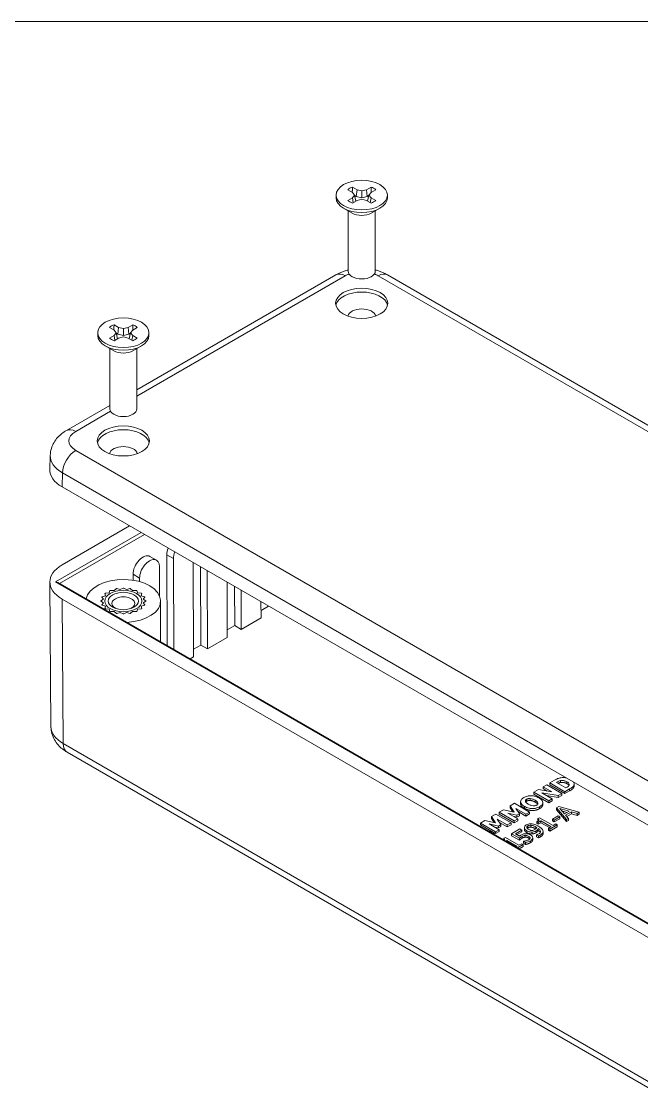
# Model space of a CAD drawing. Header units: millimetres. Extents: x 15 to 432, y 11 to 331.
# Drawn here: x 298.5 to 365, y 215.3 to 330.8 of the extents above; entities that cross this region are included whole.
import ezdxf

# ---------------------------------------------------------------- set-up
doc = ezdxf.new("R2010")
doc.units = ezdxf.units.MM
doc.header["$LTSCALE"] = 1.6
doc.layers.get('0').update_dxf_attribs({"lineweight": 25})
for name, color, linetype, lineweight in [('Sketch Geometry (ANSI)', 7, 'Continuous', 9), ('Symbol (ANSI)', 7, 'Continuous', 9), ('Visible (ANSI)', 7, 'Continuous', 9), ('Visible Narrow (ANSI)', 7, 'Continuous', 9)]:
    doc.layers.add(name, color=color, linetype=linetype, lineweight=lineweight)
doc.styles.add('Note Text (ANSI)', font='arial.ttf')
doc.styles.add('Text Style20', font='arial.ttf')

# ---------------------------------------------------------------- blocks, each defined once
blk = doc.blocks.new('Title Blocks HAMMOND')
at = {"layer": 'Sketch Geometry (ANSI)'}
blk.add_line((269.997, 206.727), (9.353, 206.727), dxfattribs=at)
at = {"layer": 'Symbol (ANSI)'}
for tag, p, height, style in [('<TITLE>_001', (231.514, 16.349), 5, 'Text Style20'), ('REV:_DD.MM.YYYY_001', (248.641, 6.925), 2, 'Note Text (ANSI)')]:
    blk.add_attdef(tag, p, '', height=height, dxfattribs=dict(at, style=style))

msp = doc.modelspace()

# ---------------------------------------------------------------- linework, layer by layer
at = {"layer": 'Visible (ANSI)'}
for p, q in [((332.235, 312.145), (332.235, 311.859)), ((333.984, 312.437), (333.489, 312.723)), ((333.984, 313.008), (334.479, 312.723)), ((334.207, 312.145), (333.984, 312.437)), ((333.984, 311.852), (334.207, 312.145)), ((334.207, 312.145), (334.359, 311.498)), ((334.216, 312.106), (334.398, 312.001)), ((334.479, 312.723), (334.398, 312.001)), ((334.398, 312.001), (334.985, 311.852)), ((334.479, 312.723), (334.985, 312.594)), ((334.985, 312.594), (335.491, 312.723)), ((334.985, 312.594), (334.985, 311.852)), ((334.985, 311.852), (335.572, 312.001)), ((335.491, 312.723), (335.986, 313.008)), ((335.491, 312.723), (335.572, 312.001)), ((335.572, 312.001), (335.753, 312.106)), ((335.762, 312.145), (335.61, 311.498)), ((335.986, 312.437), (335.762, 312.145)), ((335.762, 312.145), (335.986, 311.852)), ((336.481, 312.723), (335.986, 312.437)), ((337.735, 312.145), (337.735, 311.859)), ((333.489, 311.567), (333.984, 311.852)), ((333.984, 311.852), (334.072, 311.332)), ((334.479, 311.567), (333.984, 311.281)), ((334.985, 311.696), (334.479, 311.567)), ((335.491, 311.567), (334.985, 311.696)), ((335.986, 311.281), (335.491, 311.567)), ((335.986, 311.852), (335.898, 311.332)), ((335.986, 311.852), (336.481, 311.567)), ((333.956, 310.208), (333.04, 310.736)), ((333.53, 310.454), (333.53, 303.98)), ((336.014, 310.208), (336.929, 310.736)), ((336.44, 310.454), (336.44, 303.98)), ((310.842, 291.242), (332.217, 303.582)), ((337.752, 303.582), (394.482, 270.829)), ((308.386, 298.23), (308.881, 297.944)), ((309.893, 297.944), (310.388, 298.23)), ((306.637, 297.366), (306.637, 297.08)), ((308.386, 297.658), (307.891, 297.944)), ((307.891, 296.788), (308.386, 297.074)), ((308.61, 297.366), (308.386, 297.658)), ((308.386, 297.074), (308.61, 297.366)), ((308.386, 297.074), (308.474, 296.553)), ((308.61, 297.366), (308.762, 296.719)), ((308.619, 297.327), (308.8, 297.222)), ((308.881, 297.944), (308.8, 297.222)), ((308.8, 297.222), (309.387, 297.073)), ((308.881, 297.944), (309.387, 297.815)), ((309.387, 296.917), (308.881, 296.788)), ((309.387, 297.815), (309.893, 297.944)), ((309.387, 297.815), (309.387, 297.073)), ((309.387, 297.073), (309.975, 297.222)), ((309.893, 296.788), (309.387, 296.917)), ((309.893, 297.944), (309.975, 297.222)), ((309.975, 297.222), (310.156, 297.327)), ((310.165, 297.366), (310.013, 296.719)), ((310.388, 297.658), (310.165, 297.366)), ((310.165, 297.366), (310.388, 297.074)), ((310.388, 297.074), (310.3, 296.553)), ((310.883, 297.944), (310.388, 297.658)), ((310.388, 297.074), (310.883, 296.788)), ((312.137, 297.366), (312.137, 297.08)), ((308.359, 295.429), (307.443, 295.958)), ((308.881, 296.788), (308.386, 296.502)), ((310.388, 296.502), (309.893, 296.788)), ((310.416, 295.429), (311.332, 295.958)), ((307.932, 295.675), (307.932, 289.201)), ((310.842, 295.675), (310.842, 289.201)), ((303.27, 286.87), (307.932, 289.562)), ((301.494, 282.693), (301.539, 284.203)), ((302.811, 280.811), (367.159, 243.66)), ((302.811, 272.442), (310.059, 276.626)), ((312.94, 272.943), (312.233, 273.348)), ((314.088, 263.771), (314.051, 273.526)), ((314.758, 273.121), (314.795, 263.363)), ((316.924, 262.559), (316.886, 272.685)), ((313.267, 269.125), (313.255, 272.253)), ((317.719, 263.835), (317.688, 272.222)), ((318.395, 271.813), (318.426, 263.426)), ((301.493, 270.593), (301.611, 255.07)), ((370.34, 231.294), (302.356, 270.545)), ((310.429, 270.793), (310.427, 271.433)), ((311.134, 271.029), (311.135, 270.641)), ((320.548, 264.651), (320.525, 270.583)), ((307.416, 269.366), (307.464, 269.129)), ((307.861, 269.445), (307.455, 269.398)), ((307.942, 269.679), (307.861, 269.445)), ((308.407, 269.674), (307.997, 269.702)), ((308.61, 269.882), (308.407, 269.674)), ((309.05, 269.794), (308.674, 269.894)), ((309.354, 269.956), (309.05, 269.794)), ((309.725, 269.794), (309.421, 269.956)), ((310.101, 269.894), (309.725, 269.794)), ((310.368, 269.674), (310.165, 269.882)), ((310.778, 269.702), (310.368, 269.674)), ((310.914, 269.445), (310.833, 269.679)), ((311.319, 269.398), (310.914, 269.445)), ((311.311, 269.129), (311.359, 269.366)), ((321.343, 265.927), (321.327, 270.12)), ((322.034, 269.712), (322.05, 265.519)), ((367.158, 231.617), (302.811, 268.767)), ((307.255, 268.758), (306.975, 268.583)), ((306.975, 268.544), (307.255, 268.368)), ((307.082, 268.975), (307.255, 268.758)), ((307.255, 268.368), (307.082, 268.151)), ((307.464, 269.129), (307.103, 269.012)), ((307.103, 268.114), (307.464, 267.997)), ((311.672, 269.012), (311.311, 269.129)), ((311.311, 267.997), (311.672, 268.114)), ((311.52, 268.758), (311.693, 268.975)), ((311.8, 268.583), (311.52, 268.758)), ((311.52, 268.368), (311.8, 268.544)), ((311.693, 268.151), (311.52, 268.368)), ((313.387, 268.563), (313.387, 264.176)), ((324.172, 266.743), (324.165, 268.482)), ((307.464, 267.997), (307.416, 267.76)), ((307.455, 267.729), (307.861, 267.682)), ((307.861, 267.682), (307.942, 267.448)), ((307.997, 267.425), (308.407, 267.453)), ((308.407, 267.453), (308.61, 267.245)), ((308.674, 267.232), (309.05, 267.332)), ((309.05, 267.332), (309.354, 267.17)), ((309.421, 267.17), (309.725, 267.332)), ((309.725, 267.332), (310.101, 267.232)), ((310.165, 267.245), (310.368, 267.453)), ((310.368, 267.453), (310.778, 267.425)), ((310.833, 267.448), (310.914, 267.682)), ((310.914, 267.682), (311.319, 267.729)), ((311.359, 267.76), (311.311, 267.997)), ((324.967, 268.019), (324.168, 267.558)), ((321.343, 265.927), (320.545, 265.466)), ((322.05, 265.519), (321.343, 265.927)), ((324.172, 266.743), (322.05, 265.519)), ((320.548, 264.651), (318.426, 263.426)), ((317.719, 263.835), (316.921, 263.374)), ((318.426, 263.426), (317.719, 263.835)), ((316.924, 262.559), (316.556, 262.346)), ((303.343, 252.338), (367.572, 215.256)), ((354.843, 248.833), (354.47, 248.618)), ((354.47, 248.618), (355.402, 248.08)), ((354.47, 248.414), (354.47, 248.618)), ((354.908, 248.161), (354.47, 248.414)), ((356.469, 247.894), (354.843, 248.833)), ((355.677, 249.315), (355.174, 249.024)), ((355.174, 249.024), (356.8, 248.085)), ((355.174, 248.82), (355.174, 249.024)), ((356.8, 247.881), (355.174, 248.82)), ((355.886, 249.085), (355.893, 249.089)), ((356.904, 248.497), (355.886, 249.085)), ((356.339, 249.08), (356.339, 249.284)), ((356.912, 248.501), (356.904, 248.497)), ((357.794, 248.711), (357.794, 248.915)), ((353.073, 247.147), (353.073, 247.352)), ((353.951, 248.318), (353.45, 248.029)), ((353.45, 248.029), (355.076, 247.09)), ((353.45, 247.825), (353.45, 248.029)), ((355.076, 246.886), (353.45, 247.825)), ((355.402, 248.08), (353.951, 248.318)), ((354.316, 247.96), (356.077, 247.667)), ((355.449, 247.305), (354.316, 247.96)), ((356.077, 247.463), (354.812, 247.673)), ((355.076, 247.09), (355.449, 247.305)), ((355.449, 247.101), (355.449, 247.305)), ((356.077, 247.667), (356.469, 247.894)), ((356.469, 247.69), (356.077, 247.463)), ((356.077, 247.463), (356.077, 247.667)), ((356.469, 247.69), (356.469, 247.894)), ((356.8, 248.085), (357.309, 248.379)), ((357.309, 248.175), (356.8, 247.881)), ((356.8, 247.881), (356.8, 248.085)), ((350.2, 246.152), (349.729, 245.881)), ((351.364, 245.897), (350.2, 246.152)), ((351.39, 246.839), (350.92, 246.568)), ((350.92, 246.568), (351.364, 245.897)), ((350.92, 246.364), (350.92, 246.568)), ((351.205, 245.932), (350.92, 246.364)), ((353.016, 245.9), (351.39, 246.839)), ((351.532, 246.289), (352.61, 245.666)), ((351.933, 245.716), (351.532, 246.289)), ((352.035, 246.809), (352.035, 247.013)), ((354.432, 246.715), (354.432, 246.919)), ((355.449, 247.101), (355.076, 246.886)), ((355.076, 246.886), (355.076, 247.09)), ((356.157, 246.5), (355.891, 246.346)), ((355.891, 246.346), (356.969, 245.091)), ((355.891, 246.142), (355.891, 246.346)), ((356.969, 244.887), (355.891, 246.142)), ((358.332, 245.877), (356.157, 246.5)), ((356.756, 245.705), (356.24, 246.292)), ((356.24, 246.292), (357.258, 245.995)), ((348.202, 244.999), (347.731, 244.727)), ((349.366, 244.744), (348.202, 244.999)), ((349.392, 245.686), (348.922, 245.414)), ((348.922, 245.414), (349.366, 244.744)), ((348.922, 245.21), (348.922, 245.414)), ((349.207, 244.779), (348.922, 245.21)), ((351.018, 244.747), (349.392, 245.686)), ((349.534, 245.135), (350.612, 244.513)), ((349.935, 244.563), (349.534, 245.135)), ((349.729, 245.881), (351.356, 244.942)), ((349.729, 245.677), (349.729, 245.881)), ((351.356, 244.738), (349.729, 245.677)), ((351.741, 245.164), (350.663, 245.786)), ((350.663, 245.786), (351.654, 245.555)), ((351.654, 245.351), (351.256, 245.444)), ((351.356, 244.942), (351.741, 245.164)), ((351.741, 244.96), (351.356, 244.738)), ((351.356, 244.738), (351.356, 244.942)), ((351.654, 245.555), (351.933, 245.716)), ((351.654, 245.351), (351.654, 245.555)), ((351.933, 245.512), (351.654, 245.351)), ((351.741, 244.96), (351.741, 245.164)), ((352.61, 245.462), (351.772, 245.946)), ((351.933, 245.512), (351.933, 245.716)), ((352.61, 245.666), (353.016, 245.9)), ((353.016, 245.696), (352.61, 245.462)), ((352.61, 245.462), (352.61, 245.666)), ((353.016, 245.696), (353.016, 245.9)), ((354.067, 245.299), (353.898, 245.202)), ((353.898, 244.998), (353.898, 245.202)), ((353.938, 244.791), (354.233, 244.961)), ((355.533, 244.453), (354.067, 245.299)), ((354.233, 244.961), (355.323, 244.332)), ((354.233, 244.757), (354.233, 244.961)), ((356.072, 245.508), (355.456, 245.153)), ((355.456, 245.153), (355.654, 245.039)), ((355.456, 244.949), (355.456, 245.153)), ((355.654, 244.835), (355.456, 244.949)), ((355.654, 245.039), (356.269, 245.394)), ((356.269, 245.19), (355.654, 244.835)), ((355.654, 244.835), (355.654, 245.039)), ((356.269, 245.394), (356.072, 245.508)), ((356.269, 245.19), (356.269, 245.394)), ((357.023, 245.86), (356.481, 246.018)), ((357.258, 245.995), (356.756, 245.705)), ((356.881, 245.565), (357.502, 245.923)), ((357.188, 245.217), (356.881, 245.565)), ((356.969, 245.091), (357.188, 245.217)), ((356.969, 244.887), (356.969, 245.091)), ((357.188, 245.013), (356.969, 244.887)), ((357.502, 245.719), (357, 245.43)), ((357.188, 245.013), (357.188, 245.217)), ((357.502, 245.923), (358.104, 245.746)), ((357.502, 245.719), (357.502, 245.923)), ((358.104, 245.542), (357.502, 245.719)), ((358.104, 245.746), (358.332, 245.877)), ((358.104, 245.542), (358.104, 245.746)), ((358.332, 245.673), (358.104, 245.542)), ((358.332, 245.673), (358.332, 245.877)), ((347.731, 244.727), (349.358, 243.788)), ((347.731, 244.523), (347.731, 244.727)), ((349.138, 243.711), (347.731, 244.523)), ((349.196, 243.695), (348.535, 243.883)), ((349.743, 244.01), (348.665, 244.633)), ((348.665, 244.633), (349.656, 244.401)), ((349.656, 244.197), (349.258, 244.29)), ((349.358, 243.788), (349.743, 244.01)), ((349.743, 243.806), (349.358, 243.584)), ((349.358, 243.584), (349.358, 243.788)), ((349.656, 244.401), (349.935, 244.563)), ((349.656, 244.197), (349.656, 244.401)), ((349.935, 244.359), (349.656, 244.197)), ((349.743, 243.806), (349.743, 244.01)), ((350.612, 244.308), (349.774, 244.792)), ((349.935, 244.359), (349.935, 244.563)), ((350.612, 244.513), (351.018, 244.747)), ((351.018, 244.543), (350.612, 244.308)), ((350.612, 244.308), (350.612, 244.513)), ((351.018, 244.543), (351.018, 244.747)), ((351.976, 244.085), (351.083, 243.57)), ((351.484, 243.581), (352.167, 243.975)), ((352.167, 243.771), (351.661, 243.479)), ((352.167, 243.975), (351.976, 244.085)), ((352.167, 243.771), (352.167, 243.975)), ((352.447, 244.029), (352.447, 244.233)), ((352.447, 244.015), (352.447, 244.219)), ((353.131, 244.275), (353.131, 244.479)), ((353.676, 244.093), (353.676, 244.093)), ((353.789, 244.877), (353.938, 244.791)), ((353.789, 244.673), (353.789, 244.877)), ((353.938, 244.587), (353.789, 244.673)), ((353.93, 243.94), (353.93, 244.144)), ((353.938, 244.587), (353.938, 244.791)), ((354.233, 244.757), (353.938, 244.587)), ((355.146, 244.23), (354.233, 244.757)), ((354.459, 243.61), (354.459, 243.814)), ((355.323, 244.332), (355.028, 244.162)), ((355.028, 244.162), (355.194, 244.066)), ((355.028, 243.957), (355.028, 244.162)), ((355.194, 243.862), (355.028, 243.957)), ((355.194, 244.066), (355.987, 244.524)), ((355.987, 244.32), (355.194, 243.862)), ((355.194, 243.862), (355.194, 244.066)), ((355.821, 244.62), (355.533, 244.453)), ((355.987, 244.524), (355.821, 244.62)), ((355.987, 244.32), (355.987, 244.524)), ((349.029, 243.598), (349.196, 243.695)), ((349.196, 243.502), (349.196, 243.695)), ((349.358, 243.584), (349.196, 243.678)), ((350.406, 243.185), (350.237, 243.088)), ((350.237, 242.9), (350.237, 243.088)), ((351.871, 242.339), (350.406, 243.185)), ((350.45, 242.777), (350.572, 242.847)), ((350.572, 242.847), (351.662, 242.218)), ((350.572, 242.707), (350.572, 242.847)), ((351.083, 243.57), (351.921, 243.086)), ((351.083, 243.366), (351.083, 243.57)), ((351.921, 242.882), (351.083, 243.366)), ((351.918, 243.331), (351.484, 243.581)), ((351.921, 242.882), (351.921, 243.086)), ((352.37, 242.768), (352.354, 242.759)), ((352.354, 242.759), (352.584, 242.626)), ((352.354, 242.555), (352.354, 242.759)), ((352.545, 243.201), (352.545, 243.405)), ((352.584, 242.422), (352.584, 242.626)), ((353.054, 243.09), (353.054, 243.122)), ((353.295, 243.553), (353.295, 243.758)), ((353.343, 242.924), (353.343, 243.128)), ((353.752, 243.465), (353.742, 243.458)), ((353.742, 243.458), (353.951, 243.338)), ((353.742, 243.254), (353.742, 243.458)), ((353.951, 243.133), (353.742, 243.254)), ((353.951, 243.133), (353.951, 243.338)), ((351.662, 242.218), (351.54, 242.148)), ((351.706, 242.052), (352.326, 242.41)), ((352.16, 242.506), (351.871, 242.339)), ((352.326, 242.206), (351.883, 241.95)), ((352.326, 242.41), (352.16, 242.506)), ((352.326, 242.206), (352.326, 242.41)), ((352.584, 242.422), (352.354, 242.555))]:
    msp.add_line(p, q, dxfattribs=at)
for centre, major_axis in [((334.985, 312.145), (2.75, 0)), ((334.985, 300.529), (-2.8, 0)), ((309.387, 297.366), (2.75, 0)), ((309.387, 285.75), (-2.8, 0)), ((309.387, 268.563), (-1.994, 0)), ((309.387, 268.563), (1.613, 0))]:
    msp.add_ellipse(centre, major_axis=major_axis, ratio=0.5773503, dxfattribs=at)
for centre, major_axis, ratio, start_param, end_param in [((334.985, 312.145), (1.8, 0), 0.5773503, 2.1605034, 2.5518855), ((334.985, 312.145), (1.8, 0), 0.5773503, 0.5897071, 0.9810892), ((334.985, 311.859), (2.75, 0), 0.5773503, 3.1415927, 6.2831853), ((334.985, 312.145), (-1.8, 0), 0.5773503, 0.5897071, 0.9810892), ((334.985, 312.145), (-1.8, 0), 0.5773503, 2.1605034, 2.5518855), ((334.985, 310.802), (-1.455, 0), 0.5773503, 0.7853982, 2.3561945), ((334.985, 303.98), (1.455, 0), 0.5773503, 3.1415927, 6.2831853), ((334.985, 300.121), (2.8, 0), 0.5773503, 0.126607, 3.0149856), ((334.985, 299.059), (1.5, 0), 0.5773503, 0.1168071, 3.0247855), ((309.387, 297.366), (1.8, 0), 0.5773503, 2.1605034, 2.5518855), ((309.387, 297.366), (1.8, 0), 0.5773503, 0.5897071, 0.9810892), ((309.387, 297.08), (2.75, 0), 0.5773503, 3.1415927, 6.2831853), ((309.387, 297.366), (-1.8, 0), 0.5773503, 0.5897071, 0.9810892), ((309.387, 297.366), (-1.8, 0), 0.5773503, 2.1605034, 2.5518855), ((309.387, 296.023), (-1.455, 0), 0.5773503, 0.7853982, 2.3561945), ((309.387, 289.201), (1.455, 0), 0.5773503, 3.1415927, 6.2831853), ((309.387, 285.342), (2.8, 0), 0.5773503, 0.126607, 3.0149856), ((309.387, 284.281), (1.5, 0), 0.5773503, 0.1168071, 3.0247855), ((305.994, 282.648), (-4.501, 0), 0.5771744, 6.2657373, 7.0684312), ((315.111, 274.138), (0.745, 1.302), 0.5798639, 1.8188474, 2.3540033), ((315.819, 273.733), (-0.745, -1.302), 0.5798639, 4.9625636, 5.4955959), ((311.488, 272.046), (0.745, 1.302), 0.5798639, 0, 2.3540033), ((312.195, 271.641), (0.745, 1.302), 0.5798639, 5.4955959, 8.6371886), ((305.993, 270.605), (-4.5, 0), 0.5773393, 5.4977967, 7.068574), ((302.106, 270.4), (-0.354, 0), 0.5773503, 3.9269908, 4.712389), ((309.387, 268.563), (-4, 0), 0.5773503, 1.6664569, 6.1875247), ((309.387, 268.563), (2.413, 0), 0.5773503, 2.4992535, 2.5272948), ((309.387, 268.563), (2.413, 0), 0.5773503, 2.1850942, 2.2131355), ((309.387, 268.563), (2.413, 0), 0.5773503, 1.8709349, 1.8989763), ((309.387, 268.563), (2.413, 0), 0.5773503, 1.5567757, 1.584817), ((309.387, 268.563), (2.413, 0), 0.5773503, 1.2426164, 1.2706577), ((309.387, 268.563), (2.413, 0), 0.5773503, 0.9284571, 0.9564985), ((309.387, 268.563), (2.413, 0), 0.5773503, 0.6142979, 0.6423392), ((309.387, 268.563), (-2.413, 0), 0.5773503, 6.2691646, 6.297206), ((309.387, 268.563), (-2.413, 0), 0.5773503, 5.9550054, 5.9830467), ((309.387, 268.563), (-2.413, 0), 0.5773503, 0.3001386, 0.3281799), ((309.387, 268.293), (-1.232, 0), 0.5773503, 2.2948673, 7.1299107), ((309.387, 268.563), (2.413, 0), 0.5773503, 0.3001386, 0.3281799), ((309.387, 268.563), (2.413, 0), 0.5773503, 5.9550054, 5.9830467), ((309.387, 268.563), (2.413, 0), 0.5773503, 6.2691646, 6.297206), ((309.387, 268.563), (-2.413, 0), 0.5773503, 0.6142979, 0.6423392), ((309.387, 268.563), (-2.413, 0), 0.5773503, 0.9284571, 0.9564985), ((309.387, 268.563), (-2.413, 0), 0.5773503, 1.2426164, 1.2706577), ((309.387, 268.563), (-2.413, 0), 0.5773503, 1.5567757, 1.584817), ((309.387, 268.563), (-2.413, 0), 0.5773503, 1.8709349, 1.8989763), ((309.387, 268.563), (-2.413, 0), 0.5773503, 2.1850942, 2.2131355), ((309.387, 268.563), (-2.413, 0), 0.5773503, 2.4992535, 2.5272948)]:
    msp.add_ellipse(centre, major_axis=major_axis, ratio=ratio, start_param=start_param, end_param=end_param, dxfattribs=at)
for points in [[(333.984, 313.008), (333.977, 312.719), (333.972, 312.444)], [(335.986, 313.008), (335.992, 312.719), (335.997, 312.444)], [(308.386, 298.23), (308.38, 297.941), (308.375, 297.665)], [(310.388, 298.23), (310.395, 297.941), (310.4, 297.665)], [(357.018, 248.947), (356.857, 249.04), (356.517, 249.108), (356.339, 249.08)], [(357.772, 248.591), (357.727, 248.471), (357.476, 248.271), (357.309, 248.175)], [(357.794, 248.711), (357.794, 248.649), (357.772, 248.591)], [(354.08, 246.271), (353.712, 246.059), (352.836, 246.081), (352.446, 246.306)], [(352.693, 247.073), (352.626, 247.034), (352.591, 246.989)], [(353.073, 247.147), (352.954, 247.157), (352.765, 247.114), (352.693, 247.073)], [(353.599, 246.972), (353.453, 247.056), (353.189, 247.14), (353.073, 247.147)], [(354.432, 246.715), (354.432, 246.474), (354.08, 246.271)], [(353.93, 244.974), (353.916, 244.986), (353.898, 244.998)], [(352.447, 244.015), (352.447, 244.022), (352.447, 244.029)], [(352.703, 243.691), (352.578, 243.763), (352.451, 243.931), (352.447, 244.015)], [(352.835, 244.21), (352.787, 244.182), (352.758, 244.151)], [(353.131, 244.275), (353.031, 244.278), (352.893, 244.244), (352.835, 244.21)], [(353.676, 244.093), (353.511, 244.188), (353.242, 244.273), (353.131, 244.275)], [(353.93, 243.94), (353.902, 243.855), (353.798, 243.733), (353.705, 243.679)], [(354.167, 243.708), (354.11, 243.822), (353.93, 243.94)], [(352.204, 243.091), (352.114, 243.039), (351.964, 242.92), (351.921, 242.882)], [(352.545, 243.201), (352.458, 243.198), (352.287, 243.139), (352.204, 243.091)], [(352.872, 243.119), (352.785, 243.169), (352.627, 243.206), (352.545, 243.201)], [(353.102, 242.614), (352.986, 242.547), (352.708, 242.446), (352.584, 242.422)], [(353.295, 243.553), (353.141, 243.542), (352.847, 243.608), (352.703, 243.691)], [(353.705, 243.679), (353.615, 243.627), (353.427, 243.564), (353.295, 243.553)], [(354.158, 243.227), (354.115, 243.202), (354.006, 243.15), (353.951, 243.133)]]:
    msp.add_open_spline(points, degree=2, dxfattribs=at)
for points, degree, knots in [([(332.217, 303.582), (332.559, 303.78), (332.918, 303.926), (333.366, 304.058), (333.448, 304.08), (333.53, 304.1)], 3, [-0.78524587, -0.78524587, -0.78524587, -0.78524587, -0.47114752, -0.47114752, -0.40198618, -0.40198618, -0.40198618, -0.40198618]), ([(336.44, 304.1), (336.522, 304.08), (336.603, 304.058), (337.052, 303.926), (337.41, 303.78), (337.752, 303.582)], 3, [0.40198618, 0.40198618, 0.40198618, 0.40198618, 0.47114752, 0.47114752, 0.78524587, 0.78524587, 0.78524587, 0.78524587]), ([(301.539, 284.203), (301.547, 284.454), (301.588, 284.703), (301.728, 285.17), (301.826, 285.388), (302.056, 285.782), (302.188, 285.959), (302.472, 286.276), (302.624, 286.416), (302.939, 286.664), (303.103, 286.773), (303.27, 286.87)], 3, [0.01744798, 0.01744798, 0.01744798, 0.01744798, 0.17100756, 0.17100756, 0.32456714, 0.32456714, 0.47812671, 0.47812671, 0.63168629, 0.63168629, 0.78524587, 0.78524587, 0.78524587, 0.78524587]), ([(301.611, 255.07), (301.613, 254.814), (301.65, 254.56), (301.784, 254.081), (301.881, 253.857), (302.111, 253.451), (302.244, 253.269), (302.532, 252.945), (302.686, 252.802), (303.006, 252.548), (303.173, 252.437), (303.343, 252.338)], 3, [0.00436324, 0.00436324, 0.00436324, 0.00436324, 0.16056832, 0.16056832, 0.3167734, 0.3167734, 0.47297848, 0.47297848, 0.62918356, 0.62918356, 0.78538864, 0.78538864, 0.78538864, 0.78538864]), ([(356.407, 249.589), (356.337, 249.58), (356.268, 249.567), (356.138, 249.533), (356.077, 249.512), (355.898, 249.435), (355.785, 249.377), (355.677, 249.315)], 3, [-0.088495141, -0.088495141, -0.088495141, -0.088495141, -0.066809399, -0.066809399, -0.045489005, -0.045489005, 0, 0, 0, 0]), ([(356.904, 249.58), (356.872, 249.585), (356.842, 249.589), (356.678, 249.606), (356.543, 249.606), (356.407, 249.589)], 3, [-0.049891587, -0.049891587, -0.049891587, -0.049891587, -0.041513485, -0.041513485, 0, 0, 0, 0]), ([(355.893, 249.089), (355.942, 249.118), (356.073, 249.193), (356.197, 249.251), (356.264, 249.271), (356.339, 249.284)], 3, [-0.04792951, -0.04792951, -0.04792951, -0.04792951, -0.023305084, -0.023305084, 0, 0, 0, 0]), ([(356.339, 249.08), (356.211, 249.058), (356.091, 248.996), (356.065, 248.981)], 2, [0, 0, 0, 1, 1.2544985, 1.2544985, 1.2544985]), ([(356.339, 249.284), (356.403, 249.294), (356.469, 249.299), (356.602, 249.294), (356.666, 249.284), (356.837, 249.242), (356.934, 249.2), (357.018, 249.151)], 3, [-0.075616504, -0.075616504, -0.075616504, -0.075616504, -0.055637955, -0.055637955, -0.035627933, -0.035627933, 0, 0, 0, 0]), ([(357.26, 248.775), (357.25, 248.749), (357.235, 248.724), (357.184, 248.667), (357.159, 248.651), (357.069, 248.593), (356.986, 248.544), (356.912, 248.501)], 3, [-0.04675344, -0.04675344, -0.04675344, -0.04675344, -0.040363003, -0.040363003, -0.031224456, -0.031224456, 0, 0, 0, 0]), ([(357.018, 249.151), (357.079, 249.115), (357.137, 249.076), (357.233, 248.982), (357.255, 248.938), (357.279, 248.861), (357.277, 248.818), (357.26, 248.775)], 3, [-0.056327585, -0.056327585, -0.056327585, -0.056327585, -0.040878027, -0.040878027, -0.02274981, -0.02274981, 0, 0, 0, 0]), ([(357.246, 248.746), (357.242, 248.753), (357.178, 248.854), (357.018, 248.947)], 2, [0.9246913, 0.9246913, 0.9246913, 1, 2, 2, 2]), ([(357.309, 248.379), (357.419, 248.443), (357.524, 248.511), (357.69, 248.649), (357.743, 248.719), (357.772, 248.795)], 3, [-0.087394292, -0.087394292, -0.087394292, -0.087394292, -0.040508056, -0.040508056, 0, 0, 0, 0]), ([(357.772, 248.795), (357.794, 248.854), (357.799, 248.914), (357.784, 249.004), (357.773, 249.045), (357.751, 249.091)], 3, [-0.149231817, -0.149231817, -0.149231817, -0.149231817, -0.090830551, -0.090830551, -0.062609522, -0.062609522, -0.062609522, -0.062609522]), ([(352.385, 247.453), (352.324, 247.418), (352.267, 247.38), (352.173, 247.301), (352.134, 247.261), (352.057, 247.15), (352.033, 247.079), (352.036, 246.952), (352.05, 246.871), (352.197, 246.674), (352.313, 246.587), (352.446, 246.51)], 3, [-0.28702363, -0.28702363, -0.28702363, -0.28702363, -0.23523645, -0.23523645, -0.18773946, -0.18773946, -0.1112726, -0.1112726, -0.05626082, -0.05626082, 0, 0, 0, 0]), ([(354.021, 247.419), (353.946, 247.462), (353.865, 247.503), (353.699, 247.568), (353.615, 247.595), (353.369, 247.651), (353.237, 247.657), (353.019, 247.656), (352.896, 247.641), (352.629, 247.575), (352.499, 247.519), (352.385, 247.453)], 3, [-0.1457571, -0.1457571, -0.1457571, -0.1457571, -0.12892763, -0.12892763, -0.11376176, -0.11376176, -0.08678273, -0.08678273, -0.04832668, -0.04832668, 0, 0, 0, 0]), ([(352.562, 247.059), (352.558, 247.082), (352.557, 247.106), (352.567, 247.157), (352.579, 247.176), (352.612, 247.221), (352.648, 247.251), (352.693, 247.277)], 3, [-0.031045954, -0.031045954, -0.031045954, -0.031045954, -0.025631076, -0.025631076, -0.019099666, -0.019099666, 0, 0, 0, 0]), ([(352.693, 247.277), (352.722, 247.293), (352.753, 247.308), (352.82, 247.33), (352.858, 247.341), (352.957, 247.355), (353.015, 247.356), (353.073, 247.352)], 3, [-0.044719976, -0.044719976, -0.044719976, -0.044719976, -0.030585776, -0.030585776, -0.017519352, -0.017519352, 0, 0, 0, 0]), ([(353.073, 247.352), (353.187, 247.344), (353.284, 247.314), (353.422, 247.27), (353.517, 247.223), (353.599, 247.176)], 3, [-0.046941542, -0.046941542, -0.046941542, -0.046941542, -0.034541898, -0.034541898, 0, 0, 0, 0]), ([(354.08, 246.475), (354.141, 246.51), (354.198, 246.549), (354.293, 246.628), (354.332, 246.669), (354.41, 246.781), (354.434, 246.853), (354.43, 246.988), (354.413, 247.065), (354.27, 247.255), (354.153, 247.343), (354.021, 247.419)], 3, [-0.25232067, -0.25232067, -0.25232067, -0.25232067, -0.20972448, -0.20972448, -0.17062326, -0.17062326, -0.10730874, -0.10730874, -0.0562133, -0.0562133, 0, 0, 0, 0]), ([(352.446, 246.306), (352.054, 246.532), (352.035, 246.797), (352.035, 246.809)], 2, [0, 0, 0, 1, 1.0477816, 1.0477816, 1.0477816]), ([(352.446, 246.51), (352.521, 246.466), (352.604, 246.426), (352.772, 246.359), (352.858, 246.333), (353.094, 246.281), (353.222, 246.273), (353.451, 246.274), (353.573, 246.288), (353.837, 246.353), (353.967, 246.41), (354.08, 246.475)], 3, [-0.15628038, -0.15628038, -0.15628038, -0.15628038, -0.13540556, -0.13540556, -0.11654221, -0.11654221, -0.08619487, -0.08619487, -0.0480862, -0.0480862, 0, 0, 0, 0]), ([(352.867, 246.753), (352.746, 246.823), (352.669, 246.887), (352.591, 246.985), (352.569, 247.022), (352.562, 247.059)], 3, [-0.056083555, -0.056083555, -0.056083555, -0.056083555, -0.019556537, -0.019556537, 0, 0, 0, 0]), ([(353.393, 246.578), (353.289, 246.586), (353.199, 246.61), (353.05, 246.657), (352.955, 246.703), (352.867, 246.753)], 3, [-0.057265814, -0.057265814, -0.057265814, -0.057265814, -0.036999081, -0.036999081, 0, 0, 0, 0]), ([(353.774, 246.653), (353.746, 246.636), (353.714, 246.622), (353.658, 246.603), (353.617, 246.59), (353.509, 246.574), (353.451, 246.573), (353.393, 246.578)], 3, [-0.059990618, -0.059990618, -0.059990618, -0.059990618, -0.033500962, -0.033500962, -0.017479341, -0.017479341, 0, 0, 0, 0]), ([(353.599, 247.176), (353.743, 247.092), (353.796, 247.04), (353.859, 246.972), (353.889, 246.925), (353.902, 246.874)], 3, [-0.040220165, -0.040220165, -0.040220165, -0.040220165, -0.026350805, -0.026350805, 0, 0, 0, 0]), ([(353.874, 246.738), (353.852, 246.776), (353.752, 246.883), (353.599, 246.972)], 2, [0.4757797, 0.4757797, 0.4757797, 1, 2, 2, 2]), ([(353.902, 246.874), (353.908, 246.851), (353.909, 246.828), (353.9, 246.78), (353.889, 246.759), (353.852, 246.708), (353.818, 246.679), (353.774, 246.653)], 3, [-0.037744627, -0.037744627, -0.037744627, -0.037744627, -0.028702118, -0.028702118, -0.018794236, -0.018794236, 0, 0, 0, 0]), ([(353.898, 245.202), (353.919, 245.188), (353.938, 245.173), (353.967, 245.144), (353.978, 245.13), (353.993, 245.099), (353.996, 245.082), (353.992, 245.056), (353.987, 245.035), (353.924, 244.962), (353.858, 244.917), (353.789, 244.877)], 3, [-0.15173935, -0.15173935, -0.15173935, -0.15173935, -0.11510917, -0.11510917, -0.08349262, -0.08349262, -0.04922662, -0.04922662, -0.02947999, -0.02947999, 0, 0, 0, 0]), ([(352.658, 244.518), (352.62, 244.496), (352.587, 244.471), (352.523, 244.413), (352.5, 244.382), (352.458, 244.313), (352.444, 244.267), (352.447, 244.219)], 3, [-0.048851539, -0.048851539, -0.048851539, -0.048851539, -0.03789932, -0.03789932, -0.024703907, -0.024703907, 0, 0, 0, 0]), ([(352.447, 244.219), (352.45, 244.161), (352.474, 244.105), (352.539, 244.019), (352.59, 243.961), (352.703, 243.895)], 3, [-0.12834874, -0.12834874, -0.12834874, -0.12834874, -0.04813276, -0.04813276, 0, 0, 0, 0]), ([(353.166, 244.642), (353.12, 244.642), (353.075, 244.641), (352.985, 244.631), (352.941, 244.623), (352.842, 244.6), (352.755, 244.573), (352.658, 244.518)], 3, [-0.10204206, -0.10204206, -0.10204206, -0.10204206, -0.07156304, -0.07156304, -0.04100793, -0.04100793, 0, 0, 0, 0]), ([(352.703, 243.895), (352.756, 243.865), (352.815, 243.836), (352.921, 243.798), (352.981, 243.779), (353.135, 243.755), (353.214, 243.752), (353.295, 243.758)], 3, [-0.083855917, -0.083855917, -0.083855917, -0.083855917, -0.048044511, -0.048044511, -0.024343383, -0.024343383, 0, 0, 0, 0]), ([(352.915, 244.028), (352.877, 244.05), (352.842, 244.074), (352.785, 244.121), (352.762, 244.144), (352.72, 244.205), (352.715, 244.235), (352.715, 244.286), (352.724, 244.312), (352.764, 244.366), (352.796, 244.392), (352.835, 244.414)], 3, [-0.060898799, -0.060898799, -0.060898799, -0.060898799, -0.051193064, -0.051193064, -0.042819881, -0.042819881, -0.030593618, -0.030593618, -0.016482938, -0.016482938, 0, 0, 0, 0]), ([(352.835, 244.414), (352.856, 244.426), (352.879, 244.437), (352.923, 244.454), (352.95, 244.463), (353.029, 244.478), (353.081, 244.48), (353.131, 244.479)], 3, [-0.038103798, -0.038103798, -0.038103798, -0.038103798, -0.024956082, -0.024956082, -0.015056332, -0.015056332, 0, 0, 0, 0]), ([(353.309, 243.929), (353.275, 243.927), (353.241, 243.927), (353.164, 243.934), (353.132, 243.941), (353.042, 243.963), (352.975, 243.994), (352.915, 244.028)], 3, [-0.039381106, -0.039381106, -0.039381106, -0.039381106, -0.033202915, -0.033202915, -0.025456179, -0.025456179, 0, 0, 0, 0]), ([(353.131, 244.479), (353.171, 244.478), (353.21, 244.474), (353.308, 244.456), (353.357, 244.441), (353.478, 244.402), (353.582, 244.351), (353.676, 244.297)], 3, [-0.052041385, -0.052041385, -0.052041385, -0.052041385, -0.047326454, -0.047326454, -0.039866602, -0.039866602, 0, 0, 0, 0]), ([(353.945, 244.396), (353.862, 244.444), (353.77, 244.491), (353.627, 244.55), (353.54, 244.583), (353.344, 244.628), (353.256, 244.64), (353.166, 244.642)], 3, [-0.13620427, -0.13620427, -0.13620427, -0.13620427, -0.0631744, -0.0631744, -0.02711926, -0.02711926, 0, 0, 0, 0]), ([(353.295, 243.758), (353.374, 243.764), (353.452, 243.777), (353.549, 243.809), (353.617, 243.832), (353.705, 243.883)], 3, [-0.12954842, -0.12954842, -0.12954842, -0.12954842, -0.03718102, -0.03718102, 0, 0, 0, 0]), ([(353.573, 244.015), (353.52, 243.985), (353.468, 243.962), (353.391, 243.938), (353.351, 243.931), (353.309, 243.929)], 3, [-0.026166662, -0.026166662, -0.026166662, -0.026166662, -0.012720329, -0.012720329, 0, 0, 0, 0]), ([(353.775, 244.235), (353.758, 244.185), (353.724, 244.143), (353.665, 244.08), (353.624, 244.045), (353.573, 244.015)], 3, [-0.03747485, -0.03747485, -0.03747485, -0.03747485, -0.021532514, -0.021532514, 0, 0, 0, 0]), ([(353.676, 244.297), (353.707, 244.279), (353.721, 244.27), (353.747, 244.254), (353.763, 244.244), (353.775, 244.235)], 3, [-0.011492809, -0.011492809, -0.011492809, -0.011492809, -0.005576087, -0.005576087, 0, 0, 0, 0]), ([(353.705, 243.883), (353.763, 243.917), (353.814, 243.955), (353.876, 244.029), (353.907, 244.074), (353.93, 244.144)], 3, [-0.089383828, -0.089383828, -0.089383828, -0.089383828, -0.036984057, -0.036984057, 0, 0, 0, 0]), ([(353.93, 244.144), (354.022, 244.084), (354.105, 244.014), (354.188, 243.881), (354.195, 243.836), (354.194, 243.764), (354.18, 243.723), (354.116, 243.635), (354.062, 243.593), (353.999, 243.557)], 3, [-0.085049677, -0.085049677, -0.085049677, -0.085049677, -0.064665071, -0.064665071, -0.049201186, -0.049201186, -0.026985087, -0.026985087, 0, 0, 0, 0]), ([(354.448, 243.898), (354.425, 243.987), (354.361, 244.072), (354.221, 244.208), (354.119, 244.295), (353.945, 244.396)], 3, [-0.17129547, -0.17129547, -0.17129547, -0.17129547, -0.0740086, -0.0740086, 0, 0, 0, 0]), ([(354.158, 243.431), (354.225, 243.47), (354.288, 243.513), (354.381, 243.602), (354.412, 243.644), (354.463, 243.759), (354.466, 243.829), (354.448, 243.898)], 3, [-0.090468096, -0.090468096, -0.090468096, -0.090468096, -0.061942609, -0.061942609, -0.036586931, -0.036586931, 0, 0, 0, 0]), ([(350.237, 243.088), (350.257, 243.074), (350.276, 243.059), (350.305, 243.03), (350.317, 243.016), (350.332, 242.985), (350.335, 242.968), (350.331, 242.942), (350.326, 242.922), (350.295, 242.886), (350.289, 242.88), (350.283, 242.874)], 3, [-0.15173935, -0.15173935, -0.15173935, -0.15173935, -0.11510917, -0.11510917, -0.08349262, -0.08349262, -0.04922662, -0.04922662, -0.02947999, -0.02947999, -0.0254586, -0.0254586, -0.0254586, -0.0254586]), ([(352.056, 243.421), (352.033, 243.408), (352.01, 243.394), (351.977, 243.373), (351.951, 243.356), (351.918, 243.331)], 3, [-0.050514889, -0.050514889, -0.050514889, -0.050514889, -0.016499491, -0.016499491, 0, 0, 0, 0]), ([(351.921, 243.086), (351.956, 243.117), (352.002, 243.154), (352.059, 243.2), (352.115, 243.244), (352.204, 243.295)], 3, [-0.10792388, -0.10792388, -0.10792388, -0.10792388, -0.03763202, -0.03763202, 0, 0, 0, 0]), ([(352.534, 243.58), (352.49, 243.577), (352.446, 243.571), (352.363, 243.555), (352.324, 243.544), (352.253, 243.519), (352.175, 243.49), (352.056, 243.421)], 3, [-0.15834699, -0.15834699, -0.15834699, -0.15834699, -0.10298109, -0.10298109, -0.05069467, -0.05069467, 0, 0, 0, 0]), ([(352.204, 243.295), (352.27, 243.333), (352.345, 243.367), (352.458, 243.397), (352.5, 243.404), (352.545, 243.405)], 3, [-0.037155313, -0.037155313, -0.037155313, -0.037155313, -0.013339383, -0.013339383, 0, 0, 0, 0]), ([(352.632, 242.819), (352.584, 242.807), (352.534, 242.795), (352.464, 242.782), (352.412, 242.772), (352.37, 242.768)], 3, [-0.046394999, -0.046394999, -0.046394999, -0.046394999, -0.012984234, -0.012984234, 0, 0, 0, 0]), ([(353.094, 243.45), (353.043, 243.48), (352.985, 243.509), (352.879, 243.547), (352.827, 243.563), (352.686, 243.584), (352.61, 243.586), (352.534, 243.58)], 3, [-0.072473866, -0.072473866, -0.072473866, -0.072473866, -0.04374222, -0.04374222, -0.023056308, -0.023056308, 0, 0, 0, 0]), ([(352.545, 243.405), (352.573, 243.407), (352.6, 243.406), (352.665, 243.401), (352.693, 243.395), (352.767, 243.377), (352.822, 243.352), (352.872, 243.323)], 3, [-0.031273085, -0.031273085, -0.031273085, -0.031273085, -0.026924446, -0.026924446, -0.021079185, -0.021079185, 0, 0, 0, 0]), ([(352.584, 242.626), (352.676, 242.644), (352.765, 242.671), (352.899, 242.72), (352.996, 242.757), (353.102, 242.819)], 3, [-0.1161649, -0.1161649, -0.1161649, -0.1161649, -0.04501669, -0.04501669, 0, 0, 0, 0]), ([(352.918, 242.93), (352.878, 242.906), (352.833, 242.885), (352.735, 242.85), (352.684, 242.834), (352.632, 242.819)], 3, [-0.034437924, -0.034437924, -0.034437924, -0.034437924, -0.017397389, -0.017397389, 0, 0, 0, 0]), ([(352.872, 243.323), (352.951, 243.277), (352.986, 243.242), (353.031, 243.19), (353.048, 243.157), (353.054, 243.122)], 3, [-0.030140538, -0.030140538, -0.030140538, -0.030140538, -0.018161641, -0.018161641, 0, 0, 0, 0]), ([(353.013, 243.006), (353.008, 243.013), (352.959, 243.069), (352.872, 243.119)], 2, [0.8684136, 0.8684136, 0.8684136, 1, 2, 2, 2]), ([(353.054, 243.122), (353.056, 243.104), (353.054, 243.086), (353.044, 243.051), (353.035, 243.034), (353.009, 243), (352.98, 242.965), (352.918, 242.93)], 3, [-0.076267202, -0.076267202, -0.076267202, -0.076267202, -0.051082291, -0.051082291, -0.026235457, -0.026235457, 0, 0, 0, 0]), ([(353.342, 243.141), (353.339, 243.198), (353.315, 243.251), (353.247, 243.337), (353.196, 243.391), (353.094, 243.45)], 3, [-0.10779223, -0.10779223, -0.10779223, -0.10779223, -0.04326006, -0.04326006, 0, 0, 0, 0]), ([(353.102, 242.819), (353.148, 242.845), (353.19, 242.874), (353.248, 242.926), (353.279, 242.957), (353.331, 243.045), (353.345, 243.093), (353.342, 243.141)], 3, [-0.083220231, -0.083220231, -0.083220231, -0.083220231, -0.048311767, -0.048311767, -0.025317639, -0.025317639, 0, 0, 0, 0]), ([(353.343, 242.924), (353.343, 242.848), (353.229, 242.687), (353.102, 242.614)], 2, [0.0816327, 0.0816327, 0.0816327, 1, 2, 2, 2]), ([(353.999, 243.557), (353.94, 243.523), (353.88, 243.5), (353.806, 243.477), (353.777, 243.469), (353.752, 243.465)], 3, [-0.021857041, -0.021857041, -0.021857041, -0.021857041, -0.007749245, -0.007749245, 0, 0, 0, 0]), ([(353.951, 243.338), (353.99, 243.349), (354.027, 243.364), (354.071, 243.385), (354.112, 243.405), (354.158, 243.431)], 3, [-0.084471047, -0.084471047, -0.084471047, -0.084471047, -0.01933651, -0.01933651, 0, 0, 0, 0]), ([(354.459, 243.61), (354.459, 243.529), (354.35, 243.338), (354.158, 243.227)], 2, [0.3355705, 0.3355705, 0.3355705, 1, 2, 2, 2])]:
    msp.add_open_spline(points, degree=degree, knots=knots, dxfattribs=at)
at = {"layer": 'Visible Narrow (ANSI)'}
for p, q in [((310.842, 290.565), (333.217, 303.483)), ((336.752, 303.483), (394.482, 270.153)), ((304.27, 286.771), (308.01, 288.93)), ((368.573, 247.605), (304.27, 284.73)), ((302.811, 280.811), (302.856, 282.309)), ((302.856, 282.309), (367.159, 245.184)), ((311.297, 275.911), (302.106, 270.605)), ((302.532, 270.443), (311.65, 275.708)), ((314.051, 273.526), (314.758, 273.121)), ((302.106, 270.605), (370.34, 231.21)), ((310.427, 271.433), (311.134, 271.029)), ((302.929, 253.247), (302.811, 268.767)), ((367.158, 216.164), (302.929, 253.247)), ((355.893, 249.08), (355.893, 249.089)), ((357.018, 248.947), (357.018, 249.151)), ((357.772, 248.591), (357.772, 248.795)), ((352.693, 247.073), (352.693, 247.277)), ((357.309, 248.175), (357.309, 248.379)), ((352.446, 246.306), (352.446, 246.51)), ((353.599, 246.972), (353.599, 247.176)), ((353.902, 246.793), (353.902, 246.874)), ((354.08, 246.271), (354.08, 246.475)), ((352.703, 243.691), (352.703, 243.895)), ((352.835, 244.21), (352.835, 244.414)), ((353.676, 244.093), (353.676, 244.297)), ((353.705, 243.679), (353.705, 243.883)), ((352.204, 243.091), (352.204, 243.295)), ((352.872, 243.119), (352.872, 243.323)), ((353.102, 242.614), (353.102, 242.819)), ((354.158, 243.227), (354.158, 243.431))]:
    msp.add_line(p, q, dxfattribs=at)
for centre, major_axis, ratio, start_param, end_param in [((333.217, 301.85), (-1, 1.732), 0.5773503, 5.4977871, 6.2831853), ((334.985, 302.462), (2.5, 0), 0.5775261, 2.144132, 2.3560422), ((334.985, 302.462), (2.5, 0), 0.5775261, 0.7855505, 0.9974607), ((336.752, 301.85), (1, 1.732), 0.5773503, 0, 0.7853982), ((304.27, 285.138), (-1, 1.732), 0.5773503, 5.4977871, 6.2831853), ((306.039, 285.75), (-2.501, 0), 0.5771744, 5.4979394, 7.0684312), ((306.039, 284.117), (-4.5, 0.06), 0.5772613, 6.2734904, 7.0761843), ((304.27, 283.097), (-1, -1.732), 0.5773503, 3.9269908, 5.4803339), ((306.111, 255.091), (-4.5, -0.015), 0.5773447, 0.002424, 0.7834495), ((304.343, 254.071), (-1, -1.732), 0.5773503, 5.5021505, 6.2831853)]:
    msp.add_ellipse(centre, major_axis=major_axis, ratio=ratio, start_param=start_param, end_param=end_param, dxfattribs=at)

# ---------------------------------------------------------------- block references
at = {"xscale": 1.6, "yscale": 1.6, "zscale": 1.6}
msp.add_blockref('Title Blocks HAMMOND', (-0.398, 0.02), dxfattribs=at)

doc.saveas('drawing.dxf')
